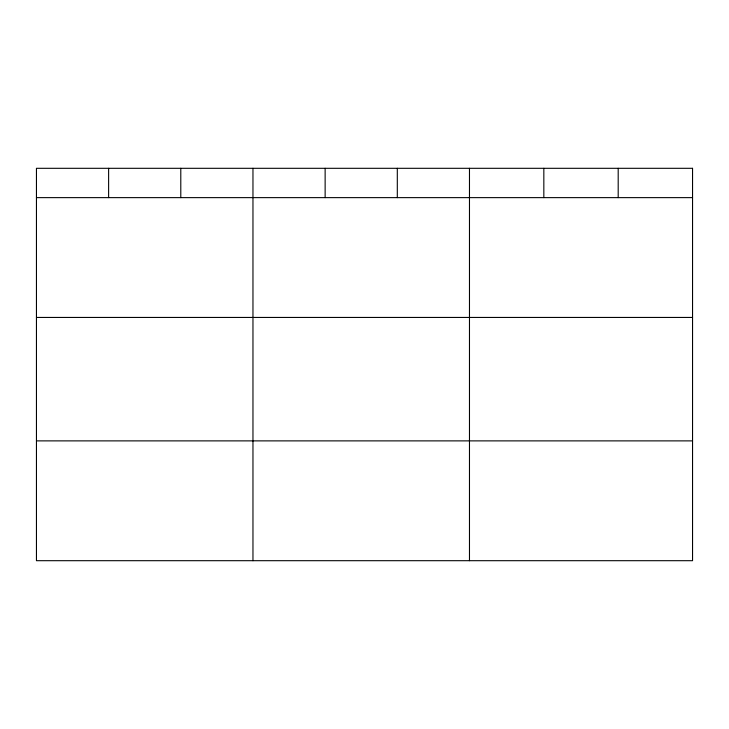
<?xml version="1.0" encoding="UTF-8"?>
<svg xmlns="http://www.w3.org/2000/svg" width="729" height="729" viewBox="0 0 729 729"><rect width="100%" height="100%" fill="white"/><g stroke="black" fill="none" stroke-linecap="round" stroke-linejoin="round"><path stroke-width="1.09" d="M36.45 197.632L692.55 197.632M36.45 317.443L692.55 317.443M36.45 440.881L692.55 440.881M618.192 168.308L618.192 197.632M543.834 168.308L543.834 197.632M469.476 168.308L469.476 560.692M397.305 168.308L397.305 197.632M325.134 168.308L325.134 197.632M252.963 168.308L252.963 560.692M180.792 168.308L180.792 197.632M108.621 168.308L108.621 197.632M692.55 168.308L36.45 168.308L36.45 560.692L692.55 560.692L692.55 168.308"/></g></svg>
